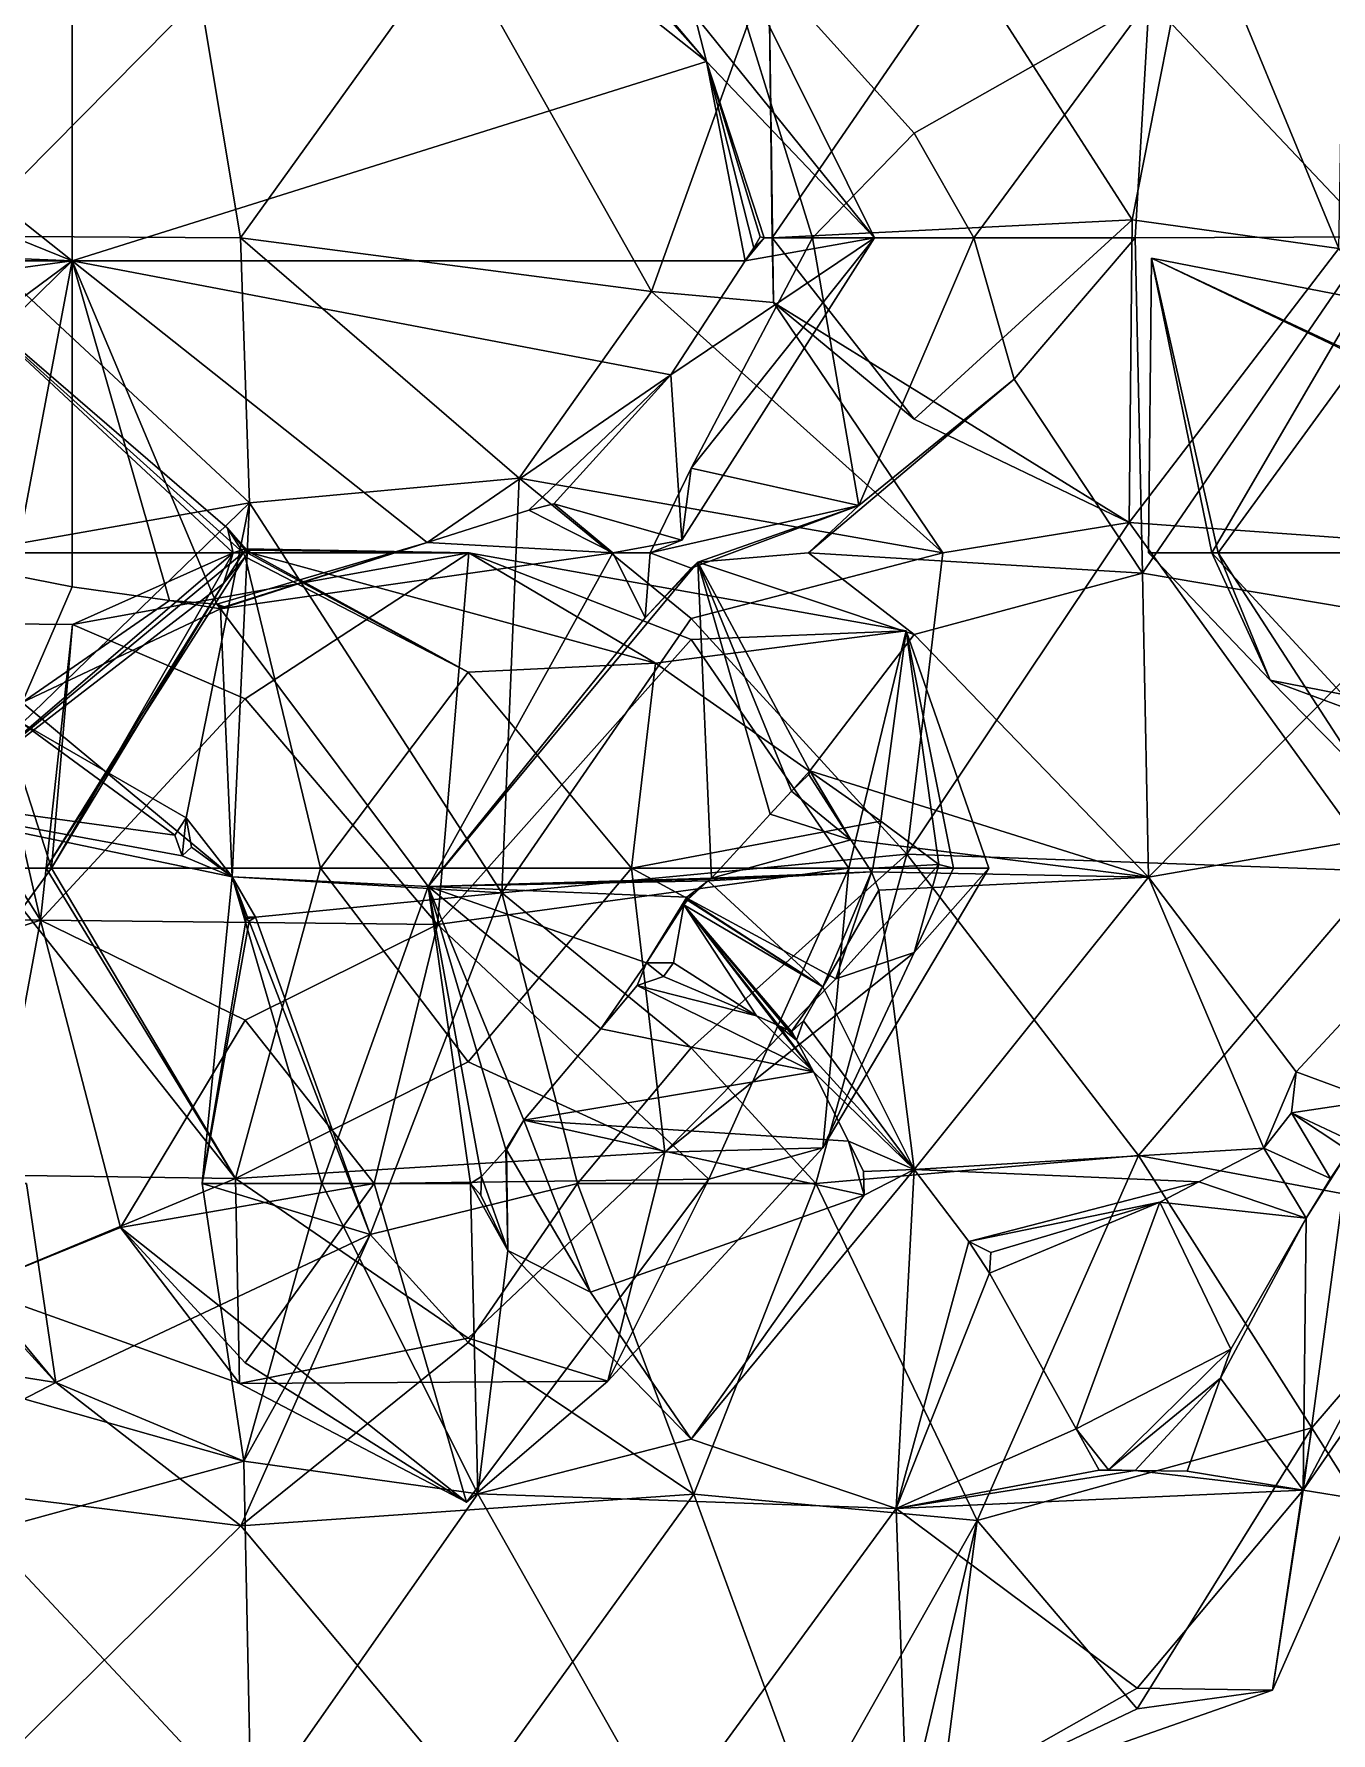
# Model space of a CAD drawing. Extents: x 290095 to 295679, y 4553756 to 4561441.
# Drawn here: x 294267.8 to 294341.1, y 4559107.5 to 4559203.5 of the extents above; entities that cross this region are included whole.
import ezdxf

# ---------------------------------------------------------------- set-up
doc = ezdxf.new("R2010")
doc.units = 0
doc.layers.add('Au_ppm_Pref_-_0_5', color=7, linetype='CONTINUOUS')

msp = doc.modelspace()

# ---------------------------------------------------------------- linework, layer by layer
at = {"layer": 'Au_ppm_Pref_-_0_5'}
for points in [[(294270, 4559230.391, 1909.956), (294270, 4559190.706, 1912.445), (294232.508, 4559220.463, 1908.593)], [(294285.679, 4559224.668, 1911.251), (294305.819, 4559201.961, 1914.372), (294270, 4559230.391, 1909.956)], [(294270, 4559190.706, 1912.445), (294270, 4559230.391, 1909.956), (294305.819, 4559201.961, 1914.372)], [(294285.679, 4559224.668, 1911.251), (294287.364, 4559223.816, 1911.412), (294305.819, 4559201.961, 1914.372)], [(294287.364, 4559223.816, 1911.412), (294305.14, 4559204.613, 1914.087), (294305.819, 4559201.961, 1914.372)], [(294270, 4559190.706, 1912.445), (294232.054, 4559206.095, 1909.712), (294232.508, 4559220.463, 1908.593)], [(294333.438, 4559211.054, 1900.972), (294320.383, 4559207.811, 1896.648), (294329.879, 4559193.02, 1895.113)], [(294341.547, 4559191.395, 1901.657), (294333.438, 4559211.054, 1900.972), (294329.879, 4559193.02, 1895.113)], [(294341.547, 4559191.395, 1901.657), (294341.799, 4559205.365, 1907.119), (294333.438, 4559211.054, 1900.972)], [(294315.32, 4559192.008, 1912.463), (294305.14, 4559204.613, 1914.087), (294306.036, 4559210.71, 1912.381)], [(294317.557, 4559197.908, 1910.496), (294311.813, 4559192.008, 1909.755), (294306.036, 4559210.71, 1912.381)], [(294330.841, 4559205.426, 1911.319), (294317.557, 4559197.908, 1910.496), (294306.036, 4559210.71, 1912.381)], [(294311.813, 4559192.008, 1909.755), (294315.32, 4559192.008, 1912.463), (294306.036, 4559210.71, 1912.381)], [(294330.841, 4559205.426, 1911.319), (294355.107, 4559210.857, 1912.357), (294343.49, 4559192.067, 1914.164)], [(294263.814, 4559192.09, 1902.054), (294277.219, 4559205.66, 1903.171), (294257.582, 4559209.875, 1899.176)], [(294279.506, 4559192.008, 1903.73), (294291.556, 4559208.778, 1906.793), (294277.219, 4559205.66, 1903.171)], [(294279.506, 4559192.008, 1903.73), (294302.713, 4559188.966, 1904.451), (294291.556, 4559208.778, 1906.793)], [(294309.355, 4559207.39, 1901.336), (294291.556, 4559208.778, 1906.793), (294302.713, 4559188.966, 1904.451)], [(294302.713, 4559188.966, 1904.451), (294309.607, 4559188.355, 1900.584), (294309.355, 4559207.39, 1901.336)], [(294309.355, 4559207.39, 1901.336), (294309.535, 4559192.008, 1896.802), (294320.383, 4559207.811, 1896.648)], [(294309.355, 4559207.39, 1901.336), (294309.607, 4559188.355, 1900.584), (294309.535, 4559192.008, 1896.802)], [(294320.383, 4559207.811, 1896.648), (294309.535, 4559192.008, 1896.802), (294329.879, 4559193.02, 1895.113)], [(294270, 4559190.706, 1912.445), (294237.344, 4559192.044, 1911.036), (294232.054, 4559206.095, 1909.712)], [(294263.814, 4559192.09, 1902.054), (294279.506, 4559192.008, 1903.73), (294277.219, 4559205.66, 1903.171)], [(294320.936, 4559192.008, 1910.87), (294317.557, 4559197.908, 1910.496), (294330.841, 4559205.426, 1911.319)], [(294330.05, 4559192.008, 1912.463), (294320.936, 4559192.008, 1910.87), (294330.841, 4559205.426, 1911.319)], [(294330.05, 4559192.008, 1912.463), (294330.841, 4559205.426, 1911.319), (294343.49, 4559192.067, 1914.164)], [(294315.32, 4559192.008, 1912.463), (294305.819, 4559201.961, 1914.372), (294305.14, 4559204.613, 1914.087)], [(294305.819, 4559201.961, 1914.372), (294308.007, 4559190.706, 1915.239), (294270, 4559190.706, 1912.445)], [(294308.86, 4559192.064, 1915.216), (294308.491, 4559191.429, 1915.229), (294305.819, 4559201.961, 1914.372)], [(294308.491, 4559191.429, 1915.229), (294308.007, 4559190.706, 1915.239), (294305.819, 4559201.961, 1914.372)], [(294305.819, 4559201.961, 1914.372), (294309.079, 4559192.008, 1915.135), (294308.86, 4559192.064, 1915.216)], [(294315.32, 4559192.008, 1912.463), (294309.079, 4559192.008, 1915.135), (294305.819, 4559201.961, 1914.372)], [(294317.557, 4559197.908, 1910.496), (294320.936, 4559192.008, 1910.87), (294311.813, 4559192.008, 1909.755)], [(294329.879, 4559193.02, 1895.113), (294309.535, 4559192.008, 1896.802), (294317.557, 4559181.748, 1897.164)], [(294329.695, 4559175.919, 1901.152), (294329.879, 4559193.02, 1895.113), (294317.557, 4559181.748, 1897.164)], [(294341.547, 4559191.395, 1901.657), (294329.879, 4559193.02, 1895.113), (294329.695, 4559175.919, 1901.152)], [(294270, 4559190.706, 1912.445), (294238.1, 4559190.706, 1911.172), (294237.344, 4559192.044, 1911.036)], [(294263.814, 4559192.09, 1902.054), (294256.601, 4559172.898, 1900.278), (294280, 4559177.031, 1903.212)], [(294279.506, 4559192.008, 1903.73), (294263.814, 4559192.09, 1902.054), (294280, 4559177.031, 1903.212)], [(294295.251, 4559178.426, 1903.748), (294279.506, 4559192.008, 1903.73), (294280, 4559177.031, 1903.212)], [(294295.251, 4559178.426, 1903.748), (294302.713, 4559188.966, 1904.451), (294279.506, 4559192.008, 1903.73)], [(294315.32, 4559192.008, 1912.463), (294303.81, 4559184.268, 1915.281), (294308.007, 4559190.706, 1915.239)], [(294304.441, 4559174.921, 1912.463), (294303.81, 4559184.268, 1915.281), (294315.32, 4559192.008, 1912.463)], [(294304.958, 4559178.979, 1910.866), (294304.441, 4559174.921, 1912.463), (294315.32, 4559192.008, 1912.463)], [(294304.958, 4559178.979, 1910.866), (294311.813, 4559192.008, 1909.755), (294314.432, 4559176.878, 1908.893)], [(294304.958, 4559178.979, 1910.866), (294315.32, 4559192.008, 1912.463), (294311.813, 4559192.008, 1909.755)], [(294309.079, 4559192.008, 1915.135), (294308.007, 4559190.706, 1915.239), (294308.491, 4559191.429, 1915.229)], [(294315.32, 4559192.008, 1912.463), (294308.007, 4559190.706, 1915.239), (294309.079, 4559192.008, 1915.135)], [(294309.079, 4559192.008, 1915.135), (294308.491, 4559191.429, 1915.229), (294308.86, 4559192.064, 1915.216)], [(294309.607, 4559188.355, 1900.584), (294317.557, 4559181.748, 1897.164), (294309.535, 4559192.008, 1896.802)], [(294320.936, 4559192.008, 1910.87), (294314.432, 4559176.878, 1908.893), (294311.813, 4559192.008, 1909.755)], [(294320.936, 4559192.008, 1910.87), (294323.211, 4559184.012, 1912.463), (294314.432, 4559176.878, 1908.893)], [(294320.936, 4559192.008, 1910.87), (294330.05, 4559192.008, 1912.463), (294323.211, 4559184.012, 1912.463)], [(294330.05, 4559192.008, 1912.463), (294330.466, 4559173.041, 1914.239), (294323.211, 4559184.012, 1912.463)], [(294330.05, 4559192.008, 1912.463), (294343.49, 4559192.067, 1914.164), (294330.466, 4559173.041, 1914.239)], [(294343.49, 4559192.067, 1914.164), (294345.314, 4559170.546, 1915.981), (294330.466, 4559173.041, 1914.239)], [(294341.547, 4559191.395, 1901.657), (294329.695, 4559175.919, 1901.152), (294355.393, 4559174.068, 1900.81)], [(294334.741, 4559174.19, 1898.423), (294330.788, 4559174.19, 1894.645), (294330.971, 4559190.856, 1894.645)], [(294330.971, 4559190.856, 1894.645), (294330.788, 4559174.19, 1894.645), (294334.382, 4559174.19, 1890.697)], [(294334.741, 4559174.19, 1898.423), (294330.971, 4559190.856, 1894.645), (294342.756, 4559185.225, 1898.323)], [(294330.971, 4559190.856, 1894.645), (294348.667, 4559182.55, 1894.645), (294342.756, 4559185.225, 1898.323)], [(294330.971, 4559190.856, 1894.645), (294334.382, 4559174.19, 1890.697), (294342.756, 4559188.551, 1889.858)], [(294330.971, 4559190.856, 1894.645), (294342.756, 4559188.551, 1889.858), (294348.667, 4559182.55, 1894.645)], [(294240.108, 4559186.661, 1911.468), (294238.1, 4559190.706, 1911.172), (294270, 4559190.706, 1912.445)], [(294270, 4559190.706, 1912.445), (294252.289, 4559177.577, 1912.439), (294240.108, 4559186.661, 1911.468)], [(294270, 4559190.706, 1912.445), (294255.36, 4559176.385, 1912.625), (294252.289, 4559177.577, 1912.439)], [(294270, 4559190.706, 1912.445), (294266.64, 4559172.944, 1913.259), (294255.36, 4559176.385, 1912.625)], [(294270, 4559190.706, 1912.445), (294270, 4559172.278, 1913.429), (294266.64, 4559172.944, 1913.259)], [(294270, 4559190.706, 1912.445), (294275.492, 4559171.499, 1913.879), (294270, 4559172.278, 1913.429)], [(294270, 4559190.706, 1912.445), (294278.161, 4559171.294, 1914.088), (294275.492, 4559171.499, 1913.879)], [(294278.161, 4559171.294, 1914.088), (294270, 4559190.706, 1912.445), (294290.05, 4559174.792, 1914.785)], [(294270, 4559190.706, 1912.445), (294308.007, 4559190.706, 1915.239), (294303.81, 4559184.268, 1915.281)], [(294290.05, 4559174.792, 1914.785), (294270, 4559190.706, 1912.445), (294303.81, 4559184.268, 1915.281)], [(294262.936, 4559189.235, 1866.015), (294256.921, 4559174.19, 1863.835), (294279.648, 4559174.19, 1864.895)], [(294279.094, 4559174.19, 1865.262), (294261.987, 4559174.19, 1868.448), (294262.936, 4559189.235, 1866.015)], [(294279.094, 4559174.19, 1865.262), (294262.936, 4559189.235, 1866.015), (294278.762, 4559175.601, 1864.948)], [(294262.936, 4559189.235, 1866.015), (294279.648, 4559174.19, 1864.895), (294278.762, 4559175.601, 1864.948)], [(294319.174, 4559174.19, 1904.823), (294302.713, 4559188.966, 1904.451), (294295.251, 4559178.426, 1903.748)], [(294309.607, 4559188.355, 1900.584), (294302.713, 4559188.966, 1904.451), (294319.174, 4559174.19, 1904.823)], [(294329.695, 4559175.919, 1901.152), (294309.607, 4559188.355, 1900.584), (294319.174, 4559174.19, 1904.823)], [(294309.607, 4559188.355, 1900.584), (294329.695, 4559175.919, 1901.152), (294317.557, 4559181.748, 1897.164)], [(294351.657, 4559174.19, 1890.449), (294342.756, 4559188.551, 1889.858), (294334.382, 4559174.19, 1890.697)], [(294354.812, 4559174.19, 1900.328), (294334.741, 4559174.19, 1898.423), (294342.756, 4559185.225, 1898.323)], [(294295.783, 4559176.606, 1915.108), (294290.05, 4559174.792, 1914.785), (294303.81, 4559184.268, 1915.281)], [(294297.199, 4559176.976, 1915.192), (294295.783, 4559176.606, 1915.108), (294303.81, 4559184.268, 1915.281)], [(294303.81, 4559184.268, 1915.281), (294304.441, 4559174.921, 1912.463), (294297.199, 4559176.976, 1915.192)], [(294311.589, 4559174.19, 1912.463), (294323.211, 4559184.012, 1912.463), (294330.466, 4559173.041, 1914.239)], [(294311.589, 4559174.19, 1912.463), (294314.432, 4559176.878, 1908.893), (294323.211, 4559184.012, 1912.463)], [(294295.251, 4559178.426, 1903.748), (294280, 4559177.031, 1903.212), (294294.26, 4559154.983, 1901.752)], [(294294.26, 4559154.983, 1901.752), (294304.958, 4559170.488, 1901.818), (294295.251, 4559178.426, 1903.748)], [(294304.958, 4559170.488, 1901.818), (294319.174, 4559174.19, 1904.823), (294295.251, 4559178.426, 1903.748)], [(294304.441, 4559174.921, 1912.463), (294304.958, 4559178.979, 1910.866), (294302.648, 4559174.19, 1911.374)], [(294304.958, 4559178.979, 1910.866), (294314.432, 4559176.878, 1908.893), (294302.648, 4559174.19, 1911.374)], [(294280, 4559177.031, 1903.212), (294256.601, 4559172.898, 1900.278), (294267.16, 4559164.58, 1903.32)], [(294267.16, 4559164.58, 1903.32), (294276.439, 4559159.217, 1905.364), (294280, 4559177.031, 1903.212)], [(294276.439, 4559159.217, 1905.364), (294279.026, 4559155.882, 1906.206), (294280, 4559177.031, 1903.212)], [(294294.26, 4559154.983, 1901.752), (294280, 4559177.031, 1903.212), (294279.026, 4559155.882, 1906.206)], [(294295.783, 4559176.606, 1915.108), (294300.532, 4559174.19, 1912.463), (294290.05, 4559174.792, 1914.785)], [(294295.783, 4559176.606, 1915.108), (294297.199, 4559176.976, 1915.192), (294300.532, 4559174.19, 1912.463)], [(294300.532, 4559174.19, 1912.463), (294297.199, 4559176.976, 1915.192), (294304.441, 4559174.921, 1912.463)], [(294304.958, 4559173.342, 1912.18), (294302.648, 4559174.19, 1911.374), (294314.432, 4559176.878, 1908.893)], [(294304.958, 4559173.342, 1912.18), (294314.432, 4559176.878, 1908.893), (294305.329, 4559173.665, 1912.463)], [(294305.329, 4559173.665, 1912.463), (294314.432, 4559176.878, 1908.893), (294311.589, 4559174.19, 1912.463)], [(294279.76, 4559174.424, 1865.026), (294279.094, 4559174.19, 1865.262), (294278.762, 4559175.601, 1864.948)], [(294279.76, 4559174.424, 1865.026), (294278.762, 4559175.601, 1864.948), (294279.876, 4559174.355, 1864.948)], [(294278.762, 4559175.601, 1864.948), (294279.648, 4559174.19, 1864.895), (294279.76, 4559174.352, 1864.894)], [(294278.762, 4559175.601, 1864.948), (294279.76, 4559174.352, 1864.894), (294279.876, 4559174.355, 1864.948)], [(294329.695, 4559175.919, 1901.152), (294319.174, 4559174.19, 1904.823), (294317.136, 4559157.178, 1901.188)], [(294329.695, 4559175.919, 1901.152), (294317.136, 4559157.178, 1901.188), (294343.943, 4559156.211, 1901.666)], [(294355.393, 4559174.068, 1900.81), (294329.695, 4559175.919, 1901.152), (294343.943, 4559156.211, 1901.666)], [(294278.161, 4559171.294, 1914.088), (294290.05, 4559174.792, 1914.785), (294278.593, 4559171.15, 1914.128)], [(294278.593, 4559171.15, 1914.128), (294290.05, 4559174.792, 1914.785), (294278.363, 4559171.03, 1914.08)], [(294290.05, 4559174.792, 1914.785), (294300.532, 4559174.19, 1912.463), (294278.363, 4559171.03, 1914.08)], [(294304.441, 4559174.921, 1912.463), (294302.648, 4559174.19, 1911.374), (294300.532, 4559174.19, 1912.463)], [(294263.813, 4559161.106, 1864.948), (294279.648, 4559174.19, 1864.895), (294256.921, 4559174.19, 1863.835)], [(294279.094, 4559174.19, 1865.262), (294263.813, 4559161.106, 1864.948), (294261.987, 4559174.19, 1868.448)], [(294279.094, 4559174.19, 1865.262), (294278.538, 4559172.462, 1864.948), (294263.813, 4559161.106, 1864.948)], [(294263.813, 4559161.106, 1864.948), (294278.538, 4559172.462, 1864.948), (294279.648, 4559174.19, 1864.895)], [(294268.52, 4559156.372, 1864.948), (294284.026, 4559156.372, 1861.02), (294279.76, 4559173.979, 1864.878)], [(294268.52, 4559156.372, 1864.948), (294279.76, 4559173.979, 1864.878), (294278.538, 4559172.462, 1864.948)], [(294279.094, 4559174.19, 1865.262), (294270.012, 4559170.158, 1870.887), (294268.822, 4559156.372, 1865.731)], [(294279.094, 4559174.19, 1865.262), (294268.822, 4559156.372, 1865.731), (294278.538, 4559172.462, 1864.948)], [(294270.012, 4559170.158, 1870.887), (294292.406, 4559174.203, 1870.899), (294279.76, 4559165.957, 1874.082)], [(294270.012, 4559170.158, 1870.887), (294279.094, 4559174.19, 1865.262), (294292.406, 4559174.203, 1870.899)], [(294300.532, 4559174.19, 1912.463), (294290.107, 4559155.341, 1913.679), (294278.363, 4559171.03, 1914.08)], [(294278.538, 4559172.462, 1864.948), (294279.76, 4559173.979, 1864.878), (294279.648, 4559174.19, 1864.895)], [(294279.76, 4559174.424, 1865.026), (294292.406, 4559174.203, 1870.899), (294279.094, 4559174.19, 1865.262)], [(294279.76, 4559174.352, 1864.894), (294279.648, 4559174.19, 1864.895), (294279.886, 4559174.19, 1864.889)], [(294279.886, 4559174.19, 1864.889), (294279.648, 4559174.19, 1864.895), (294279.76, 4559173.979, 1864.878)], [(294279.76, 4559174.424, 1865.026), (294279.876, 4559174.355, 1864.948), (294292.406, 4559174.203, 1870.899)], [(294279.876, 4559174.355, 1864.948), (294279.76, 4559174.352, 1864.894), (294279.886, 4559174.19, 1864.889)], [(294290.631, 4559153.185, 1875.364), (294279.76, 4559165.957, 1874.082), (294292.406, 4559174.203, 1870.899)], [(294279.76, 4559173.979, 1864.878), (294292.359, 4559167.463, 1861.251), (294279.886, 4559174.19, 1864.889)], [(294279.76, 4559173.979, 1864.878), (294284.026, 4559156.372, 1861.02), (294292.359, 4559167.463, 1861.251)], [(294280.082, 4559174.19, 1864.948), (294292.406, 4559174.203, 1870.899), (294279.876, 4559174.355, 1864.948)], [(294280.082, 4559174.19, 1864.948), (294279.876, 4559174.355, 1864.948), (294279.886, 4559174.19, 1864.889)], [(294280.082, 4559174.19, 1864.948), (294279.886, 4559174.19, 1864.889), (294292.359, 4559167.463, 1861.251)], [(294302.936, 4559167.971, 1866.068), (294292.406, 4559174.203, 1870.899), (294280.082, 4559174.19, 1864.948)], [(294280.082, 4559174.19, 1864.948), (294292.359, 4559167.463, 1861.251), (294302.936, 4559167.971, 1866.068)], [(294300.532, 4559174.19, 1912.463), (294302.368, 4559170.528, 1912.463), (294290.107, 4559155.341, 1913.679)], [(294306.106, 4559155.816, 1916.98), (294290.107, 4559155.341, 1913.679), (294305.329, 4559173.665, 1912.463)], [(294305.329, 4559173.665, 1912.463), (294290.107, 4559155.341, 1913.679), (294302.368, 4559170.528, 1912.463)], [(294290.631, 4559153.185, 1875.364), (294292.406, 4559174.203, 1870.899), (294304.958, 4559169.303, 1875.198)], [(294302.936, 4559167.971, 1866.068), (294317.104, 4559169.796, 1869.636), (294292.406, 4559174.203, 1870.899)], [(294304.958, 4559169.303, 1875.198), (294292.406, 4559174.203, 1870.899), (294317.104, 4559169.796, 1869.636)], [(294300.532, 4559174.19, 1912.463), (294302.648, 4559174.19, 1911.374), (294302.368, 4559170.528, 1912.463)], [(294304.958, 4559173.342, 1912.18), (294302.368, 4559170.528, 1912.463), (294302.648, 4559174.19, 1911.374)], [(294304.958, 4559173.342, 1912.18), (294305.329, 4559173.665, 1912.463), (294302.368, 4559170.528, 1912.463)], [(294319.174, 4559174.19, 1904.823), (294304.958, 4559170.488, 1901.818), (294317.136, 4559157.178, 1901.188)], [(294311.589, 4559174.19, 1912.463), (294317.557, 4559169.593, 1916.87), (294305.329, 4559173.665, 1912.463)], [(294305.329, 4559173.665, 1912.463), (294309.429, 4559159.426, 1917.041), (294306.106, 4559155.816, 1916.98)], [(294310.635, 4559160.737, 1917.063), (294309.429, 4559159.426, 1917.041), (294305.329, 4559173.665, 1912.463)], [(294310.635, 4559160.737, 1917.063), (294305.329, 4559173.665, 1912.463), (294311.658, 4559161.872, 1917.077)], [(294305.329, 4559173.665, 1912.463), (294317.557, 4559169.593, 1916.87), (294311.658, 4559161.872, 1917.077)], [(294311.589, 4559174.19, 1912.463), (294330.466, 4559173.041, 1914.239), (294317.557, 4559169.593, 1916.87)], [(294334.741, 4559174.19, 1898.423), (294337.667, 4559166.994, 1894.645), (294330.788, 4559174.19, 1894.645)], [(294330.788, 4559174.19, 1894.645), (294337.667, 4559166.994, 1894.645), (294334.382, 4559174.19, 1890.697)], [(294351.657, 4559174.19, 1890.449), (294334.382, 4559174.19, 1890.697), (294342.756, 4559165.11, 1891.618)], [(294337.667, 4559166.994, 1894.645), (294342.756, 4559165.11, 1891.618), (294334.382, 4559174.19, 1890.697)], [(294354.812, 4559174.19, 1900.328), (294342.756, 4559161.813, 1898.77), (294334.741, 4559174.19, 1898.423)], [(294334.741, 4559174.19, 1898.423), (294342.756, 4559161.813, 1898.77), (294337.667, 4559166.994, 1894.645)], [(294266.64, 4559172.944, 1913.259), (294270, 4559172.278, 1913.429), (294267.16, 4559165.74, 1909.34)], [(294317.557, 4559169.593, 1916.87), (294330.466, 4559173.041, 1914.239), (294330.801, 4559155.877, 1917.601)], [(294345.314, 4559170.546, 1915.981), (294330.801, 4559155.877, 1917.601), (294330.466, 4559173.041, 1914.239)], [(294270, 4559172.278, 1913.429), (294275.492, 4559171.499, 1913.879), (294267.16, 4559165.74, 1909.34)], [(294278.538, 4559172.462, 1864.948), (294268.822, 4559156.372, 1865.731), (294268.52, 4559156.372, 1864.948)], [(294275.492, 4559171.499, 1913.879), (294278.363, 4559171.03, 1914.08), (294267.16, 4559165.74, 1909.34)], [(294267.16, 4559165.74, 1909.34), (294278.363, 4559171.03, 1914.08), (294279.026, 4559155.882, 1906.206)], [(294278.161, 4559171.294, 1914.088), (294278.363, 4559171.03, 1914.08), (294275.492, 4559171.499, 1913.879)], [(294278.161, 4559171.294, 1914.088), (294278.593, 4559171.15, 1914.128), (294278.374, 4559171.154, 1914.111)], [(294278.374, 4559171.154, 1914.111), (294278.363, 4559171.03, 1914.08), (294278.161, 4559171.294, 1914.088)], [(294278.593, 4559171.15, 1914.128), (294278.363, 4559171.03, 1914.08), (294278.374, 4559171.154, 1914.111)], [(294279.026, 4559155.882, 1906.206), (294278.363, 4559171.03, 1914.08), (294290.107, 4559155.341, 1913.679)], [(294264.349, 4559170.214, 1870.887), (294268.195, 4559153.435, 1875.318), (294259.703, 4559166.918, 1876.827)], [(294264.349, 4559170.214, 1870.887), (294270.012, 4559170.158, 1870.887), (294268.195, 4559153.435, 1875.318)], [(294264.349, 4559170.214, 1870.887), (294265.525, 4559156.372, 1865.719), (294268.822, 4559156.372, 1865.731)], [(294264.349, 4559170.214, 1870.887), (294268.822, 4559156.372, 1865.731), (294270.012, 4559170.158, 1870.887)], [(294270.012, 4559170.158, 1870.887), (294279.76, 4559165.957, 1874.082), (294268.195, 4559153.435, 1875.318)], [(294304.958, 4559170.488, 1901.818), (294294.26, 4559154.983, 1901.752), (294317.136, 4559157.178, 1901.188)], [(294302.936, 4559167.971, 1866.068), (294315.674, 4559159.036, 1864.948), (294317.104, 4559169.796, 1869.636)], [(294317.104, 4559169.796, 1869.636), (294313.872, 4559156.372, 1875.089), (294304.958, 4559169.303, 1875.198)], [(294317.104, 4559169.796, 1869.636), (294321.768, 4559156.372, 1870.887), (294313.872, 4559156.372, 1875.089)], [(294315.674, 4559159.036, 1864.948), (294318.943, 4559156.581, 1864.576), (294317.104, 4559169.796, 1869.636)], [(294319.772, 4559156.372, 1865.992), (294321.768, 4559156.372, 1870.887), (294317.104, 4559169.796, 1869.636)], [(294317.104, 4559169.796, 1869.636), (294318.943, 4559156.581, 1864.576), (294319.772, 4559156.372, 1865.992)], [(294345.314, 4559170.546, 1915.981), (294352.956, 4559159.74, 1916.148), (294330.801, 4559155.877, 1917.601)], [(294313.872, 4559156.372, 1875.089), (294290.631, 4559153.185, 1875.364), (294304.958, 4559169.303, 1875.198)], [(294330.801, 4559155.877, 1917.601), (294311.658, 4559161.872, 1917.077), (294317.557, 4559169.593, 1916.87)], [(294302.936, 4559167.971, 1866.068), (294292.359, 4559167.463, 1861.251), (294301.584, 4559156.372, 1860.599)], [(294315.674, 4559159.036, 1864.948), (294302.936, 4559167.971, 1866.068), (294301.584, 4559156.372, 1860.599)], [(294259.703, 4559166.918, 1876.827), (294268.195, 4559153.435, 1875.318), (294241.861, 4559153.986, 1874.287)], [(294284.026, 4559156.372, 1861.02), (294301.584, 4559156.372, 1860.599), (294292.359, 4559167.463, 1861.251)], [(294342.756, 4559161.813, 1898.77), (294349.482, 4559164.678, 1894.645), (294337.667, 4559166.994, 1894.645)], [(294337.667, 4559166.994, 1894.645), (294349.482, 4559164.678, 1894.645), (294342.756, 4559165.11, 1891.618)], [(294290.631, 4559153.185, 1875.364), (294268.195, 4559153.435, 1875.318), (294279.76, 4559165.957, 1874.082)], [(294252.695, 4559161.389, 1905.857), (294267.16, 4559165.74, 1909.34), (294279.026, 4559155.882, 1906.206)], [(294252.695, 4559161.389, 1905.857), (294275.795, 4559158.251, 1905.42), (294267.16, 4559164.58, 1903.32)], [(294275.795, 4559158.251, 1905.42), (294276.439, 4559159.217, 1905.364), (294267.16, 4559164.58, 1903.32)], [(294252.695, 4559161.389, 1905.857), (294276.205, 4559157.07, 1905.906), (294275.795, 4559158.251, 1905.42)], [(294252.695, 4559161.389, 1905.857), (294279.026, 4559155.882, 1906.206), (294276.205, 4559157.07, 1905.906)], [(294311.603, 4559161.672, 1917.084), (294310.635, 4559160.737, 1917.063), (294311.658, 4559161.872, 1917.077)], [(294310.635, 4559160.737, 1917.063), (294311.603, 4559161.672, 1917.084), (294313.982, 4559157.985, 1917.262)], [(294311.658, 4559161.872, 1917.077), (294313.982, 4559157.985, 1917.262), (294311.603, 4559161.672, 1917.084)], [(294330.801, 4559155.877, 1917.601), (294313.982, 4559157.985, 1917.262), (294311.658, 4559161.872, 1917.077)], [(294309.429, 4559159.426, 1917.041), (294310.635, 4559160.737, 1917.063), (294313.982, 4559157.985, 1917.262)], [(294276.439, 4559159.217, 1905.364), (294275.795, 4559158.251, 1905.42), (294276.205, 4559157.07, 1905.906)], [(294276.732, 4559157.564, 1905.648), (294276.439, 4559159.217, 1905.364), (294276.205, 4559157.07, 1905.906)], [(294276.439, 4559159.217, 1905.364), (294276.732, 4559157.564, 1905.648), (294279.026, 4559155.882, 1906.206)], [(294306.106, 4559155.816, 1916.98), (294309.429, 4559159.426, 1917.041), (294313.982, 4559157.985, 1917.262)], [(294339.142, 4559144.862, 1917.423), (294330.801, 4559155.877, 1917.601), (294352.956, 4559159.74, 1916.148)], [(294339.142, 4559144.862, 1917.423), (294352.956, 4559159.74, 1916.148), (294343.532, 4559143.24, 1917.206)], [(294315.674, 4559159.036, 1864.948), (294301.584, 4559156.372, 1860.599), (294315.226, 4559156.372, 1863.849)], [(294315.674, 4559159.036, 1864.948), (294315.226, 4559156.372, 1863.849), (294318.943, 4559156.581, 1864.576)], [(294276.205, 4559157.07, 1905.906), (294279.026, 4559155.882, 1906.206), (294276.732, 4559157.564, 1905.648)], [(294317.136, 4559157.178, 1901.188), (294294.26, 4559154.983, 1901.752), (294304.958, 4559146.225, 1898.027)], [(294317.136, 4559157.178, 1901.188), (294304.958, 4559146.225, 1898.027), (294312.004, 4559138.554, 1897.263)], [(294306.106, 4559155.816, 1916.98), (294313.982, 4559157.985, 1917.262), (294315.153, 4559156.17, 1917.35)], [(294317.136, 4559157.178, 1901.188), (294312.004, 4559138.554, 1897.263), (294330.238, 4559140.148, 1900.241)], [(294330.801, 4559155.877, 1917.601), (294315.153, 4559156.17, 1917.35), (294313.982, 4559157.985, 1917.262)], [(294317.136, 4559157.178, 1901.188), (294330.238, 4559140.148, 1900.241), (294343.943, 4559156.211, 1901.666)], [(294265.525, 4559156.372, 1865.719), (294267.16, 4559154.091, 1865.708), (294268.822, 4559156.372, 1865.731)], [(294279.221, 4559138.836, 1864.91), (294268.822, 4559156.372, 1865.731), (294267.16, 4559154.091, 1865.708)], [(294279.221, 4559138.836, 1864.91), (294268.52, 4559156.372, 1864.948), (294268.822, 4559156.372, 1865.731)], [(294268.52, 4559156.372, 1864.948), (294279.221, 4559138.836, 1864.91), (294284.026, 4559156.372, 1861.02)], [(294284.026, 4559156.372, 1861.02), (294279.221, 4559138.836, 1864.91), (294292.359, 4559145.436, 1861.303)], [(294284.026, 4559156.372, 1861.02), (294292.359, 4559145.436, 1861.303), (294301.584, 4559156.372, 1860.599)], [(294290.631, 4559153.185, 1875.364), (294313.872, 4559156.372, 1875.089), (294305.955, 4559138.8, 1876.977)], [(294303.463, 4559140.323, 1865.715), (294301.584, 4559156.372, 1860.599), (294292.359, 4559145.436, 1861.303)], [(294301.584, 4559156.372, 1860.599), (294303.463, 4559140.323, 1865.715), (294313.138, 4559150.122, 1864.948)], [(294301.584, 4559156.372, 1860.599), (294313.138, 4559150.122, 1864.948), (294315.226, 4559156.372, 1863.849)], [(294312.389, 4559140.563, 1870.887), (294305.955, 4559138.8, 1876.977), (294313.872, 4559156.372, 1875.089)], [(294312.389, 4559140.563, 1870.887), (294313.872, 4559156.372, 1875.089), (294321.768, 4559156.372, 1870.887)], [(294317.557, 4559151.603, 1866.538), (294312.389, 4559140.563, 1870.887), (294321.768, 4559156.372, 1870.887)], [(294317.557, 4559151.603, 1866.538), (294318.943, 4559156.581, 1864.576), (294313.138, 4559150.122, 1864.948)], [(294313.138, 4559150.122, 1864.948), (294318.943, 4559156.581, 1864.576), (294315.226, 4559156.372, 1863.849)], [(294317.557, 4559151.603, 1866.538), (294319.772, 4559156.372, 1865.992), (294318.943, 4559156.581, 1864.576)], [(294317.557, 4559151.603, 1866.538), (294321.768, 4559156.372, 1870.887), (294319.772, 4559156.372, 1865.992)], [(294343.943, 4559156.211, 1901.666), (294330.238, 4559140.148, 1900.241), (294350.054, 4559136.428, 1906.533)], [(294279.814, 4559153.518, 1905.675), (294279.026, 4559155.882, 1906.206), (294277.342, 4559138.554, 1906.523)], [(294277.342, 4559138.554, 1906.523), (294279.026, 4559155.882, 1906.206), (294284.102, 4559138.554, 1911.315)], [(294279.901, 4559153.612, 1905.63), (294279.026, 4559155.882, 1906.206), (294279.814, 4559153.518, 1905.675)], [(294279.901, 4559153.612, 1905.63), (294280.352, 4559153.614, 1905.502), (294279.026, 4559155.882, 1906.206)], [(294279.026, 4559155.882, 1906.206), (294280.352, 4559153.614, 1905.502), (294294.26, 4559154.983, 1901.752)], [(294279.026, 4559155.882, 1906.206), (294290.107, 4559155.341, 1913.679), (294284.102, 4559138.554, 1911.315)], [(294290.107, 4559155.341, 1913.679), (294292.5, 4559138.554, 1915.768), (294284.102, 4559138.554, 1911.315)], [(294306.028, 4559155.755, 1916.978), (294290.107, 4559155.341, 1913.679), (294306.106, 4559155.816, 1916.98)], [(294305.918, 4559155.67, 1916.975), (294290.107, 4559155.341, 1913.679), (294306.028, 4559155.755, 1916.978)], [(294304.706, 4559154.731, 1916.945), (294290.107, 4559155.341, 1913.679), (294305.918, 4559155.67, 1916.975)], [(294290.107, 4559155.341, 1913.679), (294293.118, 4559138.946, 1916.077), (294292.5, 4559138.554, 1915.768)], [(294290.107, 4559155.341, 1913.679), (294294.496, 4559140.473, 1916.733), (294293.118, 4559138.946, 1916.077)], [(294295.51, 4559142.141, 1916.719), (294290.107, 4559155.341, 1913.679), (294299.856, 4559147.303, 1916.937)], [(294294.496, 4559140.473, 1916.733), (294290.107, 4559155.341, 1913.679), (294295.51, 4559142.141, 1916.719)], [(294290.107, 4559155.341, 1913.679), (294302.437, 4559151.021, 1916.975), (294299.856, 4559147.303, 1916.937)], [(294302.437, 4559151.021, 1916.975), (294290.107, 4559155.341, 1913.679), (294304.706, 4559154.731, 1916.945)], [(294305.096, 4559155.016, 1916.959), (294304.706, 4559154.731, 1916.945), (294305.918, 4559155.67, 1916.975)], [(294304.779, 4559154.611, 1916.957), (294305.918, 4559155.67, 1916.975), (294312.404, 4559149.665, 1917.417)], [(294304.783, 4559154.617, 1916.957), (294305.918, 4559155.67, 1916.975), (294304.779, 4559154.611, 1916.957)], [(294304.81, 4559154.651, 1916.957), (294305.918, 4559155.67, 1916.975), (294304.783, 4559154.617, 1916.957)], [(294305.096, 4559155.016, 1916.959), (294305.918, 4559155.67, 1916.975), (294304.81, 4559154.651, 1916.957)], [(294305.918, 4559155.67, 1916.975), (294315.153, 4559156.17, 1917.35), (294312.404, 4559149.665, 1917.417)], [(294305.918, 4559155.67, 1916.975), (294306.028, 4559155.755, 1916.978), (294315.153, 4559156.17, 1917.35)], [(294306.028, 4559155.755, 1916.978), (294306.106, 4559155.816, 1916.98), (294315.153, 4559156.17, 1917.35)], [(294315.153, 4559156.17, 1917.35), (294315.557, 4559155.131, 1917.396), (294312.404, 4559149.665, 1917.417)], [(294330.801, 4559155.877, 1917.601), (294315.557, 4559155.131, 1917.396), (294315.153, 4559156.17, 1917.35)], [(294315.557, 4559155.131, 1917.396), (294330.801, 4559155.877, 1917.601), (294317.553, 4559139.343, 1917.613)], [(294337.309, 4559140.56, 1917.409), (294317.553, 4559139.343, 1917.613), (294330.801, 4559155.877, 1917.601)], [(294337.309, 4559140.56, 1917.409), (294330.801, 4559155.877, 1917.601), (294339.142, 4559144.862, 1917.423)], [(294280.352, 4559153.614, 1905.502), (294286.817, 4559135.667, 1901.076), (294294.26, 4559154.983, 1901.752)], [(294286.817, 4559135.667, 1901.076), (294298.546, 4559138.554, 1897.561), (294294.26, 4559154.983, 1901.752)], [(294294.26, 4559154.983, 1901.752), (294298.546, 4559138.554, 1897.561), (294304.958, 4559146.225, 1898.027)], [(294304.538, 4559154.303, 1916.956), (294302.437, 4559151.021, 1916.975), (294304.706, 4559154.731, 1916.945)], [(294303.955, 4559151.021, 1917.088), (294302.437, 4559151.021, 1916.975), (294304.538, 4559154.303, 1916.956)], [(294304.538, 4559154.303, 1916.956), (294308.642, 4559148.027, 1917.329), (294303.955, 4559151.021, 1917.088)], [(294304.745, 4559154.568, 1916.957), (294304.538, 4559154.303, 1916.956), (294304.706, 4559154.731, 1916.945)], [(294304.538, 4559154.303, 1916.956), (294304.745, 4559154.568, 1916.957), (294312.404, 4559149.665, 1917.417)], [(294304.538, 4559154.303, 1916.956), (294312.404, 4559149.665, 1917.417), (294310.633, 4559147.148, 1917.414)], [(294304.538, 4559154.303, 1916.956), (294309.757, 4559147.552, 1917.375), (294308.642, 4559148.027, 1917.329)], [(294304.538, 4559154.303, 1916.956), (294309.895, 4559147.494, 1917.381), (294309.757, 4559147.552, 1917.375)], [(294304.538, 4559154.303, 1916.956), (294310.415, 4559147.25, 1917.404), (294309.895, 4559147.494, 1917.381)], [(294304.538, 4559154.303, 1916.956), (294310.633, 4559147.148, 1917.414), (294310.415, 4559147.25, 1917.404)], [(294304.81, 4559154.651, 1916.957), (294304.706, 4559154.731, 1916.945), (294305.096, 4559155.016, 1916.959)], [(294304.745, 4559154.568, 1916.957), (294304.706, 4559154.731, 1916.945), (294304.779, 4559154.611, 1916.957)], [(294304.779, 4559154.611, 1916.957), (294304.706, 4559154.731, 1916.945), (294304.783, 4559154.617, 1916.957)], [(294304.706, 4559154.731, 1916.945), (294304.81, 4559154.651, 1916.957), (294304.783, 4559154.617, 1916.957)], [(294304.745, 4559154.568, 1916.957), (294304.779, 4559154.611, 1916.957), (294312.404, 4559149.665, 1917.417)], [(294315.557, 4559155.131, 1917.396), (294317.553, 4559139.343, 1917.613), (294312.404, 4559149.665, 1917.417)], [(294254.561, 4559149.039, 1873.332), (294241.861, 4559153.986, 1874.287), (294268.195, 4559153.435, 1875.318)], [(294253.914, 4559139.188, 1865.768), (294279.221, 4559138.836, 1864.91), (294267.16, 4559154.091, 1865.708)], [(294264.344, 4559132.661, 1871.455), (294254.561, 4559149.039, 1873.332), (294268.195, 4559153.435, 1875.318)], [(294268.195, 4559153.435, 1875.318), (294272.715, 4559136.076, 1877.63), (294264.344, 4559132.661, 1871.455)], [(294268.195, 4559153.435, 1875.318), (294279.76, 4559147.795, 1879.907), (294272.715, 4559136.076, 1877.63)], [(294268.195, 4559153.435, 1875.318), (294290.631, 4559153.185, 1875.364), (294279.76, 4559147.795, 1879.907)], [(294279.987, 4559153.388, 1905.573), (294279.814, 4559153.518, 1905.675), (294277.342, 4559138.554, 1906.523)], [(294286.817, 4559135.667, 1901.076), (294279.987, 4559153.388, 1905.573), (294277.342, 4559138.554, 1906.523)], [(294280.352, 4559153.614, 1905.502), (294279.901, 4559153.612, 1905.63), (294279.814, 4559153.518, 1905.675)], [(294279.987, 4559153.388, 1905.573), (294280.352, 4559153.614, 1905.502), (294279.814, 4559153.518, 1905.675)], [(294280.352, 4559153.614, 1905.502), (294279.987, 4559153.388, 1905.573), (294286.817, 4559135.667, 1901.076)], [(294287.047, 4559138.554, 1880.262), (294279.76, 4559147.795, 1879.907), (294290.631, 4559153.185, 1875.364)], [(294287.047, 4559138.554, 1880.262), (294290.631, 4559153.185, 1875.364), (294305.955, 4559138.8, 1876.977)], [(294317.557, 4559151.603, 1866.538), (294313.138, 4559150.122, 1864.948), (294303.463, 4559140.323, 1865.715)], [(294317.557, 4559151.603, 1866.538), (294303.463, 4559140.323, 1865.715), (294312.389, 4559140.563, 1870.887)], [(294299.856, 4559147.303, 1916.937), (294302.437, 4559151.021, 1916.975), (294301.912, 4559149.746, 1917.04)], [(294301.912, 4559149.746, 1917.04), (294302.437, 4559151.021, 1916.975), (294303.394, 4559150.259, 1917.108)], [(294303.394, 4559150.259, 1917.108), (294302.437, 4559151.021, 1916.975), (294303.955, 4559151.021, 1917.088)], [(294308.642, 4559148.027, 1917.329), (294303.394, 4559150.259, 1917.108), (294303.955, 4559151.021, 1917.088)], [(294299.856, 4559147.303, 1916.937), (294301.912, 4559149.746, 1917.04), (294311.865, 4559144.866, 1917.455)], [(294301.912, 4559149.746, 1917.04), (294303.394, 4559150.259, 1917.108), (294308.642, 4559148.027, 1917.329)], [(294301.912, 4559149.746, 1917.04), (294308.642, 4559148.027, 1917.329), (294311.865, 4559144.866, 1917.455)], [(294310.633, 4559147.148, 1917.414), (294312.404, 4559149.665, 1917.417), (294311.3, 4559147.752, 1917.425)], [(294317.553, 4559139.343, 1917.613), (294311.3, 4559147.752, 1917.425), (294312.404, 4559149.665, 1917.417)], [(294287.047, 4559138.554, 1880.262), (294272.715, 4559136.076, 1877.63), (294279.76, 4559147.795, 1879.907)], [(294308.642, 4559148.027, 1917.329), (294309.757, 4559147.552, 1917.375), (294311.865, 4559144.866, 1917.455)], [(294309.757, 4559147.552, 1917.375), (294309.895, 4559147.494, 1917.381), (294311.865, 4559144.866, 1917.455)], [(294310.648, 4559147.15, 1917.414), (294310.633, 4559147.148, 1917.414), (294311.3, 4559147.752, 1917.425)], [(294310.648, 4559147.15, 1917.414), (294311.3, 4559147.752, 1917.425), (294310.908, 4559146.654, 1917.423)], [(294310.908, 4559146.654, 1917.423), (294311.3, 4559147.752, 1917.425), (294317.553, 4559139.343, 1917.613)], [(294295.51, 4559142.141, 1916.719), (294299.856, 4559147.303, 1916.937), (294311.865, 4559144.866, 1917.455)], [(294309.895, 4559147.494, 1917.381), (294310.415, 4559147.25, 1917.404), (294310.908, 4559146.654, 1917.423)], [(294311.865, 4559144.866, 1917.455), (294309.895, 4559147.494, 1917.381), (294310.908, 4559146.654, 1917.423)], [(294310.415, 4559147.25, 1917.404), (294310.633, 4559147.148, 1917.414), (294310.908, 4559146.654, 1917.423)], [(294310.633, 4559147.148, 1917.414), (294310.648, 4559147.15, 1917.414), (294310.644, 4559147.147, 1917.414)], [(294310.633, 4559147.148, 1917.414), (294310.644, 4559147.147, 1917.414), (294310.908, 4559146.654, 1917.423)], [(294310.644, 4559147.147, 1917.414), (294310.648, 4559147.15, 1917.414), (294310.908, 4559146.654, 1917.423)], [(294317.553, 4559139.343, 1917.613), (294311.865, 4559144.866, 1917.455), (294310.908, 4559146.654, 1917.423)], [(294304.958, 4559146.225, 1898.027), (294298.546, 4559138.554, 1897.561), (294312.004, 4559138.554, 1897.263)], [(294292.359, 4559145.436, 1861.303), (294279.221, 4559138.836, 1864.91), (294303.463, 4559140.323, 1865.715)], [(294313.84, 4559140.949, 1917.522), (294295.51, 4559142.141, 1916.719), (294311.865, 4559144.866, 1917.455)], [(294311.865, 4559144.866, 1917.455), (294317.553, 4559139.343, 1917.613), (294313.84, 4559140.949, 1917.522)], [(294338.882, 4559142.542, 1917.407), (294337.309, 4559140.56, 1917.409), (294339.142, 4559144.862, 1917.423)], [(294338.882, 4559142.542, 1917.407), (294339.142, 4559144.862, 1917.423), (294343.532, 4559143.24, 1917.206)], [(294342.395, 4559140.895, 1917.229), (294338.882, 4559142.542, 1917.407), (294343.532, 4559143.24, 1917.206)], [(294294.531, 4559140.459, 1916.743), (294294.496, 4559140.473, 1916.733), (294295.51, 4559142.141, 1916.719)], [(294294.531, 4559140.459, 1916.743), (294295.51, 4559142.141, 1916.719), (294299.272, 4559132.412, 1917.191)], [(294295.51, 4559142.141, 1916.719), (294313.84, 4559140.949, 1917.522), (294314.741, 4559137.896, 1917.546)], [(294299.272, 4559132.412, 1917.191), (294295.51, 4559142.141, 1916.719), (294314.741, 4559137.896, 1917.546)], [(294341.081, 4559138.834, 1917.264), (294337.309, 4559140.56, 1917.409), (294338.882, 4559142.542, 1917.407)], [(294342.11, 4559140.395, 1917.236), (294341.081, 4559138.834, 1917.264), (294338.882, 4559142.542, 1917.407)], [(294342.395, 4559140.895, 1917.229), (294342.11, 4559140.395, 1917.236), (294338.882, 4559142.542, 1917.407)], [(294350.653, 4559142.201, 1912.463), (294339.535, 4559121.218, 1912.205), (294342.11, 4559140.395, 1917.236)], [(294350.653, 4559142.201, 1912.463), (294350.054, 4559136.428, 1906.533), (294339.535, 4559121.218, 1912.205)], [(294317.553, 4559139.343, 1917.613), (294314.699, 4559139.243, 1917.551), (294313.84, 4559140.949, 1917.522)], [(294314.741, 4559137.896, 1917.546), (294313.84, 4559140.949, 1917.522), (294314.699, 4559139.243, 1917.551)], [(294303.463, 4559140.323, 1865.715), (294279.221, 4559138.836, 1864.91), (294292.359, 4559129.823, 1867.977)], [(294292.359, 4559129.823, 1867.977), (294300.26, 4559127.38, 1870.887), (294303.463, 4559140.323, 1865.715)], [(294294.496, 4559140.473, 1916.733), (294294.601, 4559134.777, 1915.992), (294293.118, 4559138.946, 1916.077)], [(294294.601, 4559134.777, 1915.992), (294294.496, 4559140.473, 1916.733), (294294.531, 4559140.459, 1916.743)], [(294294.601, 4559134.777, 1915.992), (294294.531, 4559140.459, 1916.743), (294299.272, 4559132.412, 1917.191)], [(294312.389, 4559140.563, 1870.887), (294300.26, 4559127.38, 1870.887), (294305.955, 4559138.8, 1876.977)], [(294312.389, 4559140.563, 1870.887), (294303.463, 4559140.323, 1865.715), (294300.26, 4559127.38, 1870.887)], [(294312.004, 4559138.554, 1897.263), (294321.108, 4559119.503, 1899.123), (294330.238, 4559140.148, 1900.241)], [(294317.553, 4559139.343, 1917.613), (294337.309, 4559140.56, 1917.409), (294333.643, 4559138.647, 1917.47)], [(294321.108, 4559119.503, 1899.123), (294340.016, 4559124.742, 1903.211), (294330.238, 4559140.148, 1900.241)], [(294350.054, 4559136.428, 1906.533), (294330.238, 4559140.148, 1900.241), (294340.016, 4559124.742, 1903.211)], [(294339.696, 4559136.589, 1917.254), (294333.643, 4559138.647, 1917.47), (294337.309, 4559140.56, 1917.409)], [(294339.696, 4559136.589, 1917.254), (294337.309, 4559140.56, 1917.409), (294341.081, 4559138.834, 1917.264)], [(294342.11, 4559140.395, 1917.236), (294339.535, 4559121.218, 1912.205), (294339.696, 4559136.589, 1917.254)], [(294341.081, 4559138.834, 1917.264), (294342.11, 4559140.395, 1917.236), (294339.696, 4559136.589, 1917.254)], [(294264.344, 4559132.661, 1871.455), (294279.221, 4559138.836, 1864.91), (294253.914, 4559139.188, 1865.768)], [(294292.5, 4559138.554, 1915.768), (294293.118, 4559138.946, 1916.077), (294293.082, 4559137.902, 1915.923)], [(294294.601, 4559134.777, 1915.992), (294293.082, 4559137.902, 1915.923), (294293.118, 4559138.946, 1916.077)], [(294304.958, 4559124.114, 1917.276), (294314.741, 4559137.896, 1917.546), (294317.553, 4559139.343, 1917.613)], [(294304.958, 4559124.114, 1917.276), (294317.553, 4559139.343, 1917.613), (294316.549, 4559120.184, 1912.859)], [(294314.741, 4559137.896, 1917.546), (294314.699, 4559139.243, 1917.551), (294317.553, 4559139.343, 1917.613)], [(294316.549, 4559120.184, 1912.859), (294317.553, 4559139.343, 1917.613), (294320.643, 4559135.275, 1917.642)], [(294317.553, 4559139.343, 1917.613), (294333.643, 4559138.647, 1917.47), (294320.643, 4559135.275, 1917.642)], [(294257.528, 4559129.131, 1907.923), (294258.805, 4559138.554, 1902.585), (294269.076, 4559127.309, 1900.446)], [(294269.076, 4559127.309, 1900.446), (294259.745, 4559138.554, 1898.14), (294258.499, 4559121.828, 1893.402)], [(294267.411, 4559138.554, 1900.584), (294269.076, 4559127.309, 1900.446), (294258.805, 4559138.554, 1902.585)], [(294267.411, 4559138.554, 1900.584), (294259.745, 4559138.554, 1898.14), (294269.076, 4559127.309, 1900.446)], [(294279.448, 4559127.262, 1871.646), (294279.221, 4559138.836, 1864.91), (294264.344, 4559132.661, 1871.455)], [(294287.047, 4559138.554, 1880.262), (294279.76, 4559128.418, 1880.205), (294272.715, 4559136.076, 1877.63)], [(294286.817, 4559135.667, 1901.076), (294277.342, 4559138.554, 1906.523), (294279.698, 4559122.857, 1907.239)], [(294277.342, 4559138.554, 1906.523), (294284.102, 4559138.554, 1911.315), (294279.698, 4559122.857, 1907.239)], [(294292.359, 4559129.823, 1867.977), (294279.221, 4559138.836, 1864.91), (294279.448, 4559127.262, 1871.646)], [(294284.102, 4559138.554, 1911.315), (294292.917, 4559121.01, 1911.855), (294279.698, 4559122.857, 1907.239)], [(294287.047, 4559138.554, 1880.262), (294292.269, 4559120.54, 1876.872), (294279.76, 4559128.418, 1880.205)], [(294292.5, 4559138.554, 1915.768), (294292.917, 4559121.01, 1911.855), (294284.102, 4559138.554, 1911.315)], [(294286.817, 4559135.667, 1901.076), (294292.359, 4559129.567, 1897.64), (294298.546, 4559138.554, 1897.561)], [(294305.955, 4559138.8, 1876.977), (294292.269, 4559120.54, 1876.872), (294287.047, 4559138.554, 1880.262)], [(294292.269, 4559120.54, 1876.872), (294305.955, 4559138.8, 1876.977), (294300.26, 4559127.38, 1870.887)], [(294305.114, 4559120.995, 1896.974), (294298.546, 4559138.554, 1897.561), (294292.359, 4559129.567, 1897.64)], [(294292.5, 4559138.554, 1915.768), (294293.082, 4559137.902, 1915.923), (294294.601, 4559134.777, 1915.992)], [(294292.5, 4559138.554, 1915.768), (294294.601, 4559134.777, 1915.992), (294292.917, 4559121.01, 1911.855)], [(294312.004, 4559138.554, 1897.263), (294298.546, 4559138.554, 1897.561), (294305.114, 4559120.995, 1896.974)], [(294321.108, 4559119.503, 1899.123), (294312.004, 4559138.554, 1897.263), (294305.114, 4559120.995, 1896.974)], [(294331.437, 4559137.496, 1917.508), (294320.643, 4559135.275, 1917.642), (294333.643, 4559138.647, 1917.47)], [(294331.437, 4559137.496, 1917.508), (294333.643, 4559138.647, 1917.47), (294339.696, 4559136.589, 1917.254)], [(294304.958, 4559124.114, 1917.276), (294299.272, 4559132.412, 1917.191), (294314.741, 4559137.896, 1917.546)], [(294321.885, 4559134.661, 1917.639), (294320.643, 4559135.275, 1917.642), (294331.437, 4559137.496, 1917.508)], [(294321.805, 4559133.482, 1917.591), (294331.437, 4559137.496, 1917.508), (294326.713, 4559124.688, 1917.096)], [(294321.885, 4559134.661, 1917.639), (294331.437, 4559137.496, 1917.508), (294321.805, 4559133.482, 1917.591)], [(294331.437, 4559137.496, 1917.508), (294335.442, 4559129.193, 1917.056), (294326.713, 4559124.688, 1917.096)], [(294335.442, 4559129.193, 1917.056), (294331.437, 4559137.496, 1917.508), (294339.696, 4559136.589, 1917.254)], [(294279.448, 4559127.262, 1871.646), (294264.344, 4559132.661, 1871.455), (294272.715, 4559136.076, 1877.63)], [(294279.448, 4559127.262, 1871.646), (294272.715, 4559136.076, 1877.63), (294292.269, 4559120.54, 1876.872)], [(294272.715, 4559136.076, 1877.63), (294279.76, 4559128.418, 1880.205), (294292.269, 4559120.54, 1876.872)], [(294339.696, 4559136.589, 1917.254), (294334.859, 4559127.559, 1916.823), (294335.442, 4559129.193, 1917.056)], [(294339.696, 4559136.589, 1917.254), (294339.535, 4559121.218, 1912.205), (294334.859, 4559127.559, 1916.823)], [(294339.535, 4559121.218, 1912.205), (294350.054, 4559136.428, 1906.533), (294342.557, 4559120.736, 1906.523)], [(294342.557, 4559120.736, 1906.523), (294350.054, 4559136.428, 1906.533), (294340.016, 4559124.742, 1903.211)], [(294286.817, 4559135.667, 1901.076), (294279.698, 4559122.857, 1907.239), (294269.076, 4559127.309, 1900.446)], [(294286.817, 4559135.667, 1901.076), (294269.076, 4559127.309, 1900.446), (294279.519, 4559119.2, 1896.917)], [(294286.817, 4559135.667, 1901.076), (294279.519, 4559119.2, 1896.917), (294292.359, 4559129.567, 1897.64)], [(294321.805, 4559133.482, 1917.591), (294316.549, 4559120.184, 1912.859), (294320.643, 4559135.275, 1917.642)], [(294321.805, 4559133.482, 1917.591), (294320.643, 4559135.275, 1917.642), (294321.885, 4559134.661, 1917.639)], [(294304.958, 4559124.114, 1917.276), (294292.917, 4559121.01, 1911.855), (294294.601, 4559134.777, 1915.992)], [(294299.272, 4559132.412, 1917.191), (294304.958, 4559124.114, 1917.276), (294294.601, 4559134.777, 1915.992)], [(294321.805, 4559133.482, 1917.591), (294326.713, 4559124.688, 1917.096), (294316.549, 4559120.184, 1912.859)], [(294279.448, 4559127.262, 1871.646), (294300.26, 4559127.38, 1870.887), (294292.359, 4559129.823, 1867.977)], [(294292.359, 4559129.567, 1897.64), (294279.519, 4559119.2, 1896.917), (294305.114, 4559120.995, 1896.974)], [(294257.528, 4559129.131, 1907.923), (294279.698, 4559122.857, 1907.239), (294265.043, 4559118.854, 1910.837)], [(294257.528, 4559129.131, 1907.923), (294269.076, 4559127.309, 1900.446), (294279.698, 4559122.857, 1907.239)], [(294328.542, 4559122.374, 1916.952), (294326.713, 4559124.688, 1917.096), (294335.442, 4559129.193, 1917.056)], [(294328.542, 4559122.374, 1916.952), (294335.442, 4559129.193, 1917.056), (294334.859, 4559127.559, 1916.823)], [(294279.448, 4559127.262, 1871.646), (294292.269, 4559120.54, 1876.872), (294300.26, 4559127.38, 1870.887)], [(294330.039, 4559122.346, 1916.654), (294328.542, 4559122.374, 1916.952), (294334.859, 4559127.559, 1916.823)], [(294330.039, 4559122.346, 1916.654), (294334.859, 4559127.559, 1916.823), (294332.977, 4559122.291, 1916.068)], [(294334.859, 4559127.559, 1916.823), (294339.535, 4559121.218, 1912.205), (294332.977, 4559122.291, 1916.068)], [(294279.519, 4559119.2, 1896.917), (294269.076, 4559127.309, 1900.446), (294258.499, 4559121.828, 1893.402)], [(294316.549, 4559120.184, 1912.859), (294326.713, 4559124.688, 1917.096), (294328.018, 4559122.349, 1916.964)], [(294340.016, 4559124.742, 1903.211), (294321.108, 4559119.503, 1899.123), (294330.156, 4559108.871, 1902.568)], [(294328.018, 4559122.349, 1916.964), (294326.713, 4559124.688, 1917.096), (294328.542, 4559122.374, 1916.952)], [(294337.802, 4559109.924, 1906.523), (294340.016, 4559124.742, 1903.211), (294330.156, 4559108.871, 1902.568)], [(294337.802, 4559109.924, 1906.523), (294342.557, 4559120.736, 1906.523), (294340.016, 4559124.742, 1903.211)], [(294304.958, 4559124.114, 1917.276), (294316.549, 4559120.184, 1912.859), (294292.917, 4559121.01, 1911.855)], [(294265.043, 4559118.854, 1910.837), (294279.698, 4559122.857, 1907.239), (294280.103, 4559102.74, 1912.005)], [(294280.103, 4559102.74, 1912.005), (294279.698, 4559122.857, 1907.239), (294292.917, 4559121.01, 1911.855)], [(294264.203, 4559104.162, 1895.965), (294279.519, 4559119.2, 1896.917), (294258.499, 4559121.828, 1893.402)], [(294330.039, 4559122.346, 1916.654), (294316.549, 4559120.184, 1912.859), (294328.018, 4559122.349, 1916.964)], [(294330.039, 4559122.346, 1916.654), (294339.535, 4559121.218, 1912.205), (294316.549, 4559120.184, 1912.859)], [(294328.542, 4559122.374, 1916.952), (294330.039, 4559122.346, 1916.654), (294328.018, 4559122.349, 1916.964)], [(294339.535, 4559121.218, 1912.205), (294330.039, 4559122.346, 1916.654), (294332.977, 4559122.291, 1916.068)], [(294305.114, 4559120.995, 1896.974), (294279.519, 4559119.2, 1896.917), (294292.55, 4559103.611, 1895.764)], [(294292.917, 4559121.01, 1911.855), (294303.463, 4559102.31, 1910.15), (294280.103, 4559102.74, 1912.005)], [(294305.114, 4559120.995, 1896.974), (294292.55, 4559103.611, 1895.764), (294311.747, 4559102.918, 1897.384)], [(294292.917, 4559121.01, 1911.855), (294316.549, 4559120.184, 1912.859), (294303.463, 4559102.31, 1910.15)], [(294305.114, 4559120.995, 1896.974), (294311.747, 4559102.918, 1897.384), (294321.108, 4559119.503, 1899.123)], [(294330.156, 4559110.043, 1910.088), (294316.549, 4559120.184, 1912.859), (294339.535, 4559121.218, 1912.205)], [(294330.156, 4559110.043, 1910.088), (294339.535, 4559121.218, 1912.205), (294337.802, 4559109.924, 1906.523)], [(294342.557, 4559120.736, 1906.523), (294337.802, 4559109.924, 1906.523), (294339.535, 4559121.218, 1912.205)], [(294317.139, 4559102.672, 1906.514), (294303.463, 4559102.31, 1910.15), (294316.549, 4559120.184, 1912.859)], [(294317.139, 4559102.672, 1906.514), (294316.549, 4559120.184, 1912.859), (294330.156, 4559110.043, 1910.088)], [(294254.614, 4559102.877, 1912.411), (294265.043, 4559118.854, 1910.837), (294280.103, 4559102.74, 1912.005)], [(294292.55, 4559103.611, 1895.764), (294279.519, 4559119.2, 1896.917), (294264.203, 4559104.162, 1895.965)], [(294311.747, 4559102.918, 1897.384), (294318.962, 4559102.918, 1900.584), (294321.108, 4559119.503, 1899.123)], [(294321.108, 4559119.503, 1899.123), (294318.962, 4559102.918, 1900.584), (294317.139, 4559102.672, 1906.514)], [(294330.156, 4559108.871, 1902.568), (294321.108, 4559119.503, 1899.123), (294317.139, 4559102.672, 1906.514)], [(294317.139, 4559102.672, 1906.514), (294330.156, 4559110.043, 1910.088), (294337.802, 4559109.924, 1906.523)], [(294317.139, 4559102.672, 1906.514), (294337.802, 4559109.924, 1906.523), (294330.156, 4559108.871, 1902.568)]]:
    msp.add_3dface(points, dxfattribs=at)

doc.saveas('drawing.dxf')
